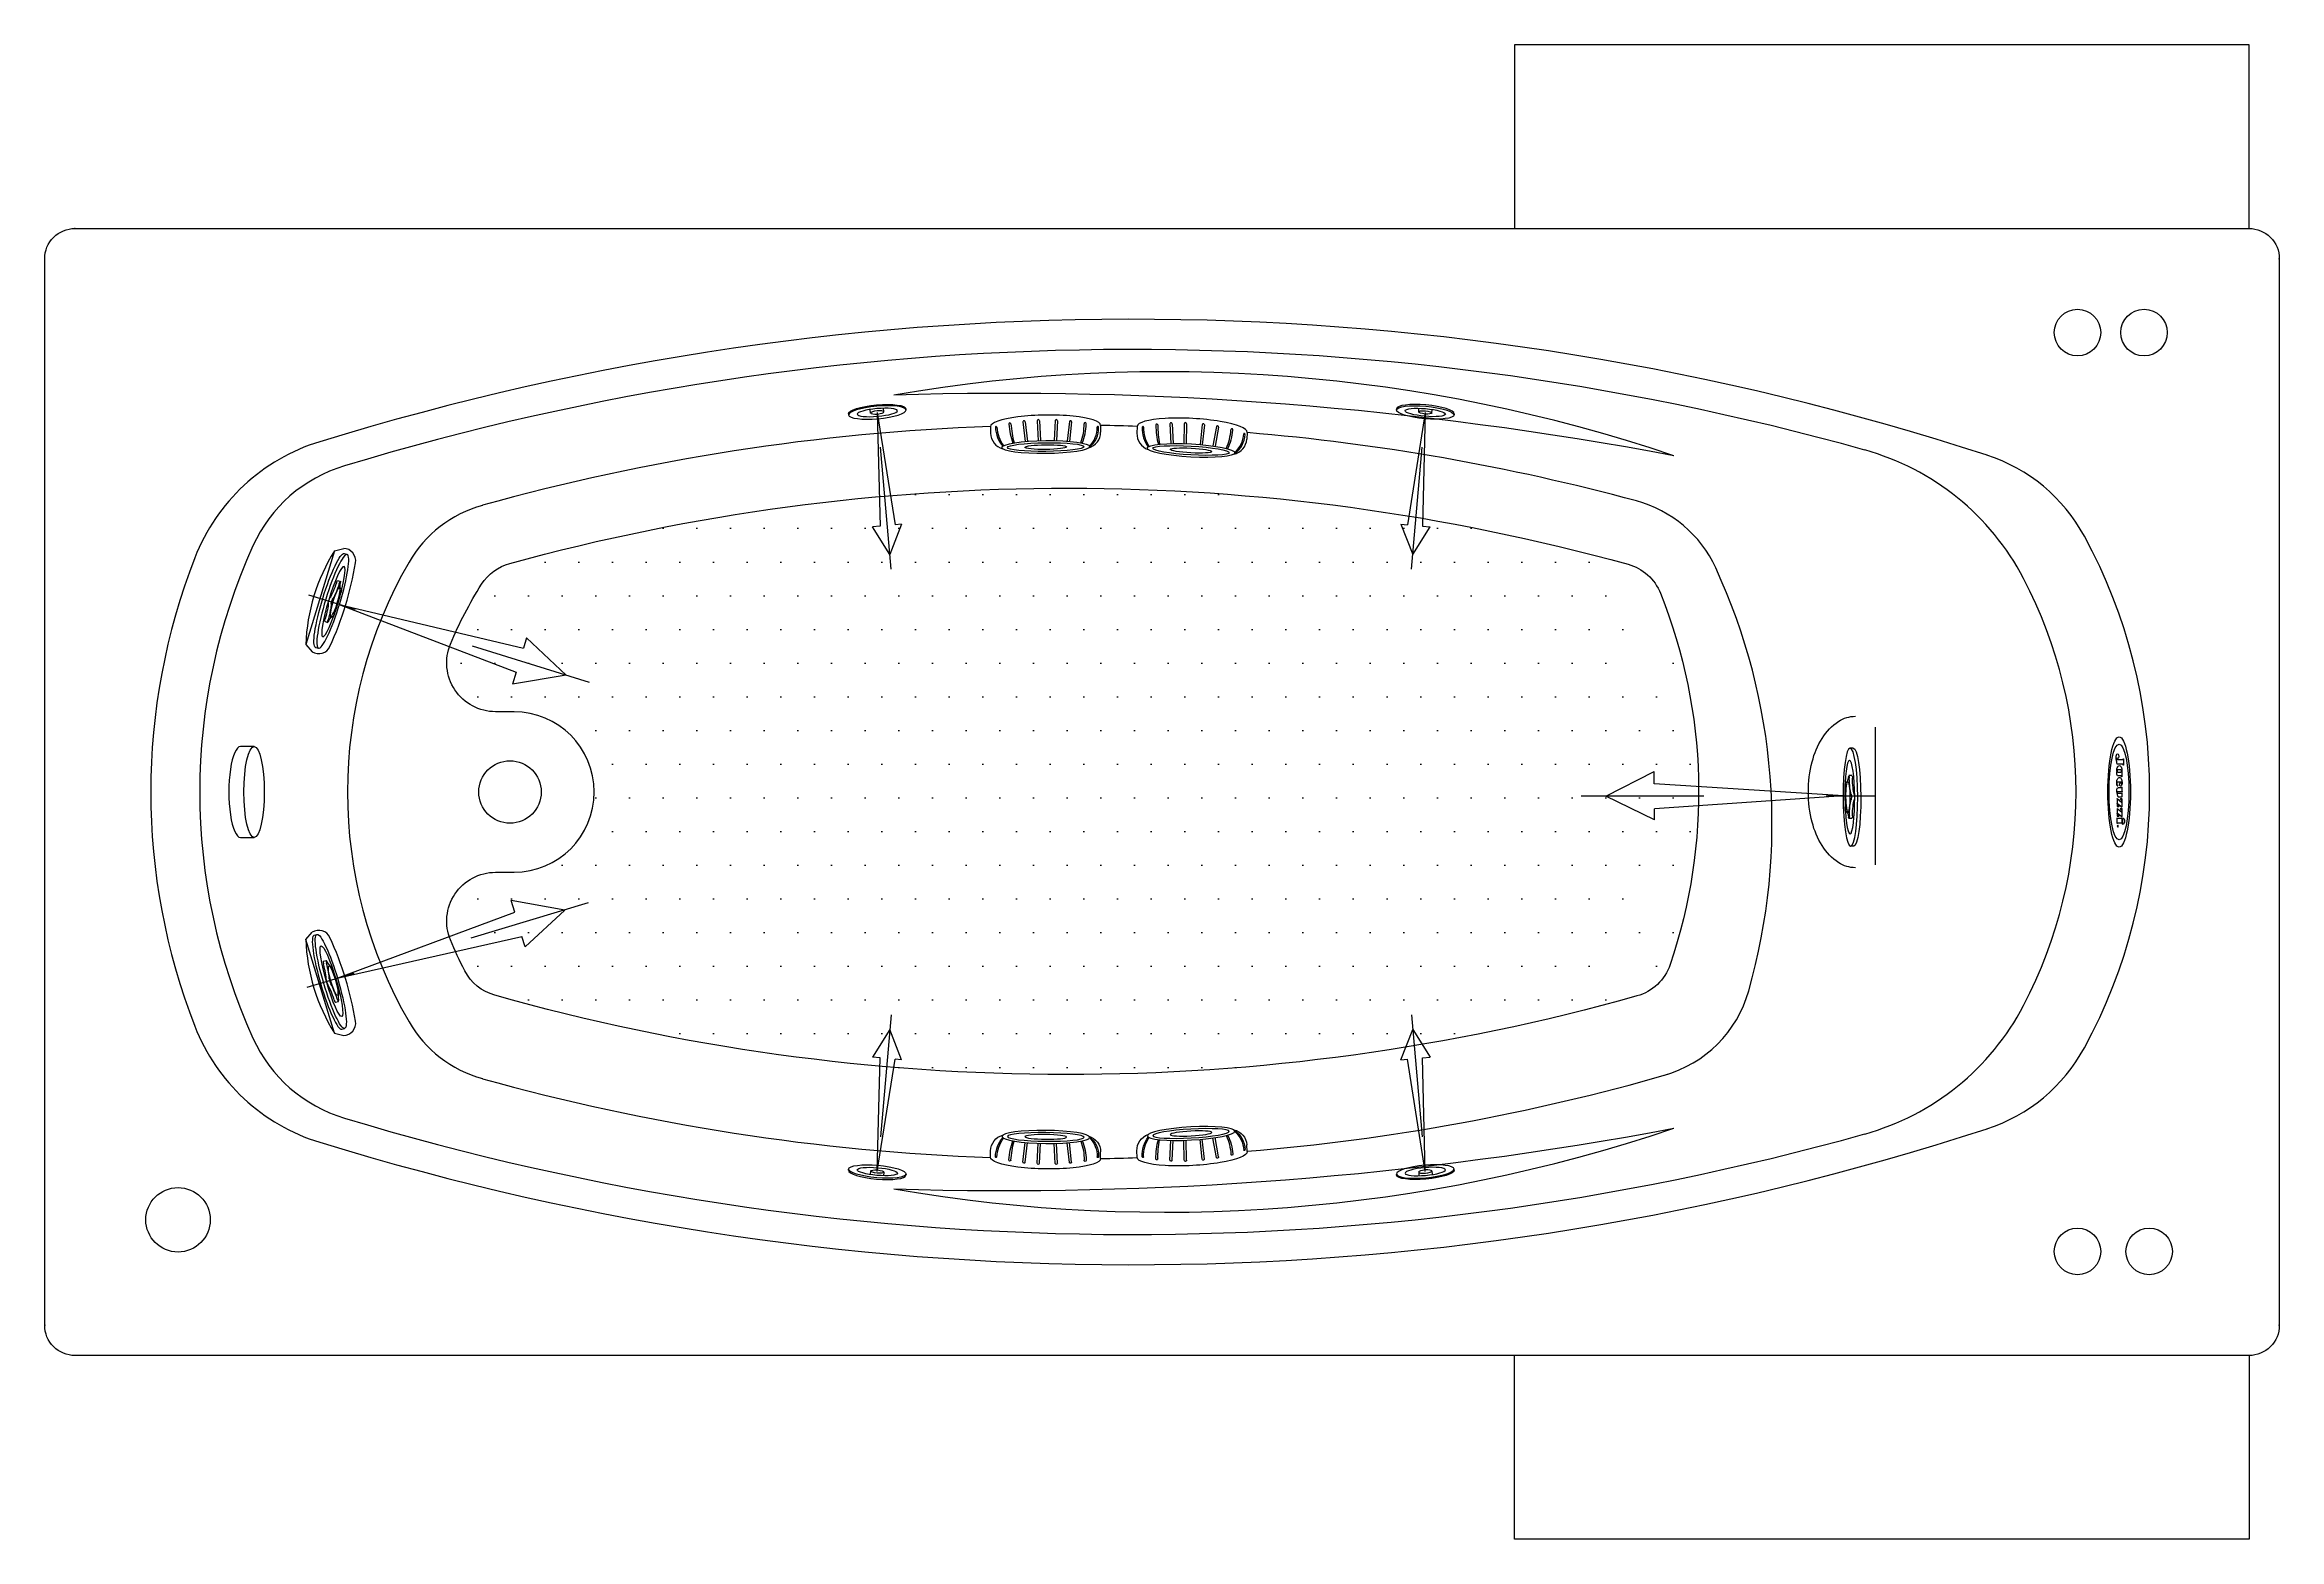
# Model space of a CAD drawing. Header units: millimetres. Extents: x -1237.72 to -1235.9, y 2261.2 to 2262.42.
import ezdxf
from ezdxf.enums import TextEntityAlignment as Align

# ---------------------------------------------------------------- set-up
doc = ezdxf.new("R2010")
doc.units = ezdxf.units.MM
doc.linetypes.add('CENTER', pattern=[2, 1.25, -0.25, 0.25, -0.25])
for name, color, linetype in [('CONTOR04', 7, 'Continuous'), ('jacuzzi', 1, 'Continuous'), ('LCENTR02', 1, 'CENTER'), ('LCOTA02', 1, 'Continuous')]:
    doc.layers.add(name, color=color, linetype=linetype)
doc.styles.add('ROMANS', font='romans', dxfattribs={"height": 4})

# ---------------------------------------------------------------- blocks, each defined once
blk = doc.blocks.new('PLX')
at = {"layer": 'LCENTR02'}
blk.add_line((21.97, 0), (-2.03, 0), dxfattribs=at)
at = {"layer": 'LCOTA02'}
for p, q in [((-0.28, 4.09), (-0.03, 4.09)), ((-0.14, 1.83), (0.13, 1.84)), ((15.99, 1.96), (15.99, 1.06)), ((15.99, 1.96), (19.97, 0.01)), ((0.56, 0), (15.99, 1.06)), ((19.97, 0.01), (16.01, -2)), ((-0.13, -1.66), (0.12, -1.66)), ((0.56, 0), (16.01, -0.99)), ((16.01, -0.99), (16.01, -2)), ((-0.24, -3.91), (0.01, -3.91))]:
    blk.add_line(p, q, dxfattribs=at)
at = {"layer": 'LCOTA02', "extrusion": (0, 0, -1)}
for centre, major_axis, ratio, start_param, end_param in [((-0.26, 0.09), (-0.02, 4), 0.15, 3.141593, 6.283185), ((-0.01, 0.09), (-0.02, 4), 0.15, 3.141593, 9.424778), ((0.04, 0.09), (-0.02, 3), 0.133333, 3.141593, 9.424778), ((-0.14, 1.57), (-0.001, 0.268), 0.15, -1.378279, 0), ((0.11, 1.57), (-0.001, 0.268), 0.15, -1.378279, 0.74996), ((-0.3, 0.08), (-0.001, 0.268), 0.15, 3.648269, 5.776509), ((-0.46, 1.98), (-0.01, 1.9), 0.15, 1.763314, 2.634916), ((-0.05, 0.09), (-0.001, 0.268), 0.15, 3.648269, 5.776509), ((-0.21, 1.98), (-0.01, 1.9), 0.15, 1.763314, 2.634916), ((0.19, 0.09), (-0.01, 1.25), 0.15, 3.141593, 9.424778), ((0.32, 3.16), (-0.01, 1.9), 0.15, 3.019951, 3.891553), ((0.37, 1), (-0.001, 0.268), 0.15, -0.121642, 2.006598), ((0.67, 0.09), (-0.01, 1.9), 0.15, 4.276588, 5.14819), ((-0.45, -1.81), (-0.01, 1.9), 0.15, 0.506677, 1.378279), ((-0.13, -1.4), (-0.001, 0.268), 0.15, 3.141593, 4.519872), ((-0.2, -1.81), (-0.01, 1.9), 0.15, 0.506677, 1.378279), ((0.12, -1.39), (-0.001, 0.268), 0.15, 2.391632, 4.519872), ((0.35, -2.98), (-0.01, 1.9), 0.15, -0.74996, 0.121642), ((0.38, -0.83), (-0.001, 0.268), 0.15, 1.134995, 3.263235)]:
    blk.add_ellipse(centre, major_axis=major_axis, ratio=ratio, start_param=start_param, end_param=end_param, dxfattribs=at)
blk = doc.blocks.new('A$C689742B0')
at = {"layer": 'LCOTA02'}
for p, q in [((2.06, 7.43), (0.95, 7.43)), ((0.95, 0), (2.06, 0))]:
    blk.add_line(p, q, dxfattribs=at)
blk.add_ellipse((0.95, 3.71), major_axis=(0, 3.71), ratio=0.25582, start_param=0, end_param=3.141593, dxfattribs=at)
blk.add_ellipse((2.06, 3.71), major_axis=(0, 3.71), ratio=0.223506, dxfattribs=at)
blk = doc.blocks.new('A$C18C942D9')
at = {"layer": 'LCOTA02'}
for p, q in [((1.39, 14.07), (2.25, 14.06)), ((1.39, 14.07), (2.25, 14.06)), ((0.87, 10.09), (3.36, 9.79)), ((0.91, 10.36), (3.39, 10.07)), ((0.71, 6.26), (3.26, 6.35)), ((0.72, 8.27), (3.27, 8.13)), ((0.72, 5.98), (3.27, 6.07)), ((0.74, 8.55), (3.28, 8.42)), ((0.82, 4.43), (3.33, 4.69)), ((0.85, 4.16), (3.35, 4.41)), ((1.39, 0), (2.25, 0.01))]:
    blk.add_line(p, q, dxfattribs=at)
for centre, radius, start, end in [((1.15, 12.09), 0.124, 70.0987, 280.7386), ((1.13, 5.34), 6.63, 68.2863, 89.644), ((1.13, 6.05), 6.16, 66.1373, 89.444), ((1.63, 13.71), 0.086, 68.3204, 262.6804), ((1.63, 10.22), 3.41, 44.3309, 90.2321), ((1.75, 10.74), 3.06, 37.8314, 91.6456), ((2.23, 11.96), 2.1, 15.4909, 89.5), ((0.89, 10.23), 0.136, 80.818, 264.7502), ((0.71, 6.12), 0.139, 91.7123, 272.3078), ((0.73, 8.41), 0.139, 86.3618, 267.5776), ((0.83, 4.29), 0.137, 94.5439, 277.7632), ((-0.04, 18.07), 15.5, 274.0945, 283.2492), ((1.09, 2.48), 0.134, 97.3715, 283.5655), ((0.37, 12.75), 10.42, 274.1152, 287.7136), ((1.47, 0.72), 0.086, 97.3196, 291.6796), ((1.21, 5.45), 4.65, 273.0204, 304.8844), ((1.38, 4.67), 4.04, 271.6748, 309.1263), ((2.23, 2.11), 2.1, 270.5, 344.4472)]:
    blk.add_arc(centre, radius, start, end, dxfattribs=at)
blk.add_ellipse((1.39, 7.04), major_axis=(0, 7.03), ratio=0.198307, start_param=6.281174, end_param=9.428239, dxfattribs=at)
for major_axis, ratio in [((0, 5.6), 0.1484), ((0, 4.89), 0.114375), ((0, 2.65), 0.112344)]:
    blk.add_ellipse((4.09, 7.03), major_axis=major_axis, ratio=ratio, dxfattribs=at)
blk = doc.blocks.new('PO')
at = {"layer": 'CONTOR04', "xscale": 0.639661404713691, "yscale": 0.639661404713691, "zscale": 0.639661404713691, "rotation": 359.9917632775139}
blk.add_blockref('A$C18C942D9', (-0.89, -4.5), dxfattribs=at)
blk = doc.blocks.new('A$C302A24D9')
at = {"layer": 'jacuzzi'}
for p, q in [((0, 1.23), (0, 1.02)), ((1.81, 1.02), (1.81, 1.61)), ((2.9, 1.02), (2.9, 1.61)), ((4.71, 1.23), (4.71, 1.02))]:
    blk.add_line(p, q, dxfattribs=at)
at = {"layer": 'jacuzzi', "extrusion": (0, 0, -1)}
for centre, major_axis, ratio, start_param, end_param in [((2.36, 1.23), (2.36, 0), 0.431953, 3.141593, 6.283185), ((2.36, 1.02), (2.36, 0), 0.431953, 3.141593, 9.424778), ((2.36, 1.02), (1.65, 0), 0.381644, 3.141593, 9.424778), ((2.36, 1.02), (0.544, 0), 0.461888, 1.570796326794896, 7.853981633974482)]:
    blk.add_ellipse(centre, major_axis=major_axis, ratio=ratio, start_param=start_param, end_param=end_param, dxfattribs=at)
blk = doc.blocks.new('BMG')
at = {"layer": 'LCENTR02'}
blk.add_line((0, -12.84), (0, 1.55), dxfattribs=at)
at = {"layer": 'LCOTA02'}
for p, q in [((0, 0), (-0.59, -9.27)), ((0, 0), (0.64, -9.26)), ((0, -11.64), (-1.2, -9.27)), ((-0.59, -9.27), (-1.2, -9.27)), ((1.18, -9.25), (0, -11.64)), ((1.18, -9.25), (0.64, -9.26))]:
    blk.add_line(p, q, dxfattribs=at)
at = {"layer": 'CONTOR04', "yscale": 0.5}
blk.add_blockref('A$C302A24D9', (-2.36, -0.51), dxfattribs=at)

msp = doc.modelspace()

# ---------------------------------------------------------------- hatches: boundary and pattern name
at = {"layer": 'jacuzzi'}
h = msp.add_hatch(dxfattribs=at)
h.set_pattern_fill('DOTS', color=256, scale=0.44, style=0)
h.set_pattern_definition([(0, (-1229.790812, 2264.998216), (0.01375, 0.0275), [0, -0.0275])])
edge = h.paths.add_edge_path()
edge.add_arc((-1237.0983, 2261.813), 0.3152, 202.5453, 207.5764, ccw=False)
edge.add_arc((-1237.3525, 2261.7075), 0.04, 90, 202.5453, ccw=False)
edge.add_line((-1237.3525, 2261.7475), (-1237.3375, 2261.7475))
edge.add_arc((-1237.3375, 2261.813), 0.0655, 270, 450)
edge.add_line((-1237.3375, 2261.8785), (-1237.3525, 2261.8785))
edge.add_arc((-1237.3525, 2261.9185), 0.04, 157.4547, 270, ccw=False)
edge.add_arc((-1237.0983, 2261.813), 0.3152, 147.4454, 157.4547, ccw=False)
edge.add_arc((-1237.3303, 2261.9611), 0.04, 105.2848, 147.4454, ccw=False)
edge.add_arc((-1236.8856, 2260.3432), 1.7178, 74.5423, 105.3675, ccw=False)
edge.add_arc((-1236.4383, 2261.9604), 0.04, 21.7457, 74.6255, ccw=False)
edge.add_arc((-1236.8078, 2261.813), 0.4377, -18.775, 21.7457, ccw=False)
edge.add_arc((-1236.4312, 2261.685), 0.04, 285.6248, 341.225, ccw=False)
edge.add_arc((-1236.8856, 2263.3005), 1.7182, 254.2124, 285.7075, ccw=False)
edge.add_arc((-1237.3422, 2261.6856), 0.04, 207.5764, 254.2956, ccw=False)

# ---------------------------------------------------------------- linework, layer by layer
for p, q in [((-1235.9205, 2262.423), (-1236.5205, 2262.423)), ((-1236.5205, 2262.423), (-1236.5205, 2262.273)), ((-1235.9205, 2262.273), (-1235.9205, 2262.423)), ((-1237.4841, 2262.0099), (-1237.5075, 2261.9333)), ((-1237.4841, 2262.0099), (-1237.4766, 2262.0118)), ((-1237.5075, 2261.9333), (-1237.5024, 2261.9275)), ((-1236.2259, 2261.866), (-1236.2259, 2261.7535)), ((-1236.0285, 2261.8396), (-1236.0234, 2261.8396)), ((-1236.0233, 2261.8357), (-1236.0281, 2261.8357)), ((-1236.0233, 2261.8398), (-1236.0233, 2261.84)), ((-1236.0233, 2261.8351), (-1236.0233, 2261.8357)), ((-1236.0232, 2261.8402), (-1236.0231, 2261.8402)), ((-1236.0231, 2261.8349), (-1236.0232, 2261.8349)), ((-1236.023, 2261.84), (-1236.023, 2261.8351)), ((-1236.0283, 2261.8291), (-1236.0285, 2261.8291)), ((-1236.0282, 2261.8181), (-1236.0278, 2261.8181)), ((-1236.0247, 2261.8261), (-1236.028, 2261.8261)), ((-1236.0278, 2261.8214), (-1236.0252, 2261.8214)), ((-1236.0251, 2261.8312), (-1236.0277, 2261.8312)), ((-1236.0277, 2261.8293), (-1236.0251, 2261.8293)), ((-1236.0246, 2261.8164), (-1236.0275, 2261.8164)), ((-1236.0246, 2261.8255), (-1236.0246, 2261.826)), ((-1236.0246, 2261.817), (-1236.0243, 2261.817)), ((-1236.0246, 2261.8169), (-1236.0246, 2261.8165)), ((-1236.0244, 2261.8253), (-1236.0245, 2261.8253)), ((-1236.0244, 2261.8293), (-1236.0244, 2261.8293)), ((-1236.0243, 2261.8291), (-1236.0243, 2261.8255)), ((-1236.0243, 2261.8169), (-1236.0243, 2261.8133)), ((-1236.0283, 2261.8075), (-1236.0283, 2261.8012)), ((-1236.0283, 2261.8011), (-1236.0268, 2261.8011)), ((-1236.0283, 2261.7995), (-1236.0283, 2261.7933)), ((-1236.0282, 2261.8076), (-1236.0246, 2261.8048)), ((-1236.0282, 2261.7996), (-1236.0246, 2261.7968)), ((-1236.028, 2261.8037), (-1236.0243, 2261.8009)), ((-1236.028, 2261.7958), (-1236.0243, 2261.7929)), ((-1236.0243, 2261.8132), (-1236.0279, 2261.8132)), ((-1236.0279, 2261.8121), (-1236.0243, 2261.8121)), ((-1236.0273, 2261.809), (-1236.0243, 2261.809)), ((-1236.0267, 2261.8017), (-1236.0267, 2261.8012)), ((-1236.0243, 2261.8075), (-1236.0256, 2261.8075)), ((-1236.0256, 2261.8074), (-1236.0256, 2261.8071)), ((-1236.0243, 2261.7996), (-1236.0256, 2261.7996)), ((-1236.0256, 2261.7995), (-1236.0256, 2261.7992)), ((-1236.0243, 2261.8121), (-1236.0243, 2261.8091)), ((-1236.0243, 2261.8074), (-1236.0243, 2261.8009)), ((-1236.0243, 2261.7995), (-1236.0243, 2261.793)), ((-1236.0284, 2261.7917), (-1236.0284, 2261.7873)), ((-1236.0283, 2261.7932), (-1236.0268, 2261.7932)), ((-1236.0283, 2261.7918), (-1236.0282, 2261.7918)), ((-1236.0283, 2261.7872), (-1236.0282, 2261.7872)), ((-1236.0245, 2261.7913), (-1236.028, 2261.7913)), ((-1236.028, 2261.7877), (-1236.0244, 2261.7877)), ((-1236.0267, 2261.7937), (-1236.0267, 2261.7933)), ((-1236.0242, 2261.7918), (-1236.0244, 2261.7918)), ((-1236.0244, 2261.7917), (-1236.0244, 2261.7914)), ((-1236.0241, 2261.7882), (-1236.0241, 2261.7917)), ((-1236.024, 2261.7867), (-1236.0239, 2261.7868)), ((-1237.5075, 2261.6927), (-1237.5024, 2261.6985)), ((-1237.4841, 2261.6161), (-1237.5075, 2261.6927)), ((-1237.4841, 2261.6161), (-1237.4766, 2261.6142)), ((-1236.5205, 2261.203), (-1236.5205, 2261.353)), ((-1235.9205, 2261.353), (-1235.9205, 2261.203)), ((-1235.9205, 2261.203), (-1236.5205, 2261.203))]:
    msp.add_line(p, q, dxfattribs=at)
at = {"layer": 'jacuzzi', "color": 3}
msp.add_lwpolyline([(-1235.8958, 2261.3777, -0.414214), (-1235.9205, 2261.353), (-1237.6961, 2261.353, -0.414214), (-1237.7208, 2261.3777), (-1237.7208, 2262.2483, -0.414214), (-1237.6961, 2262.273), (-1235.9205, 2262.273, -0.414214), (-1235.8958, 2262.2483)], format="xyb", close=True, dxfattribs=at)
at = {"layer": 'jacuzzi'}
msp.add_lwpolyline([(-1237.3777, 2261.6671, -0.021956), (-1237.3894, 2261.6922, -0.534765), (-1237.3525, 2261.7475), (-1237.3375, 2261.7475, 1), (-1237.3375, 2261.8785), (-1237.3525, 2261.8785, -0.534765), (-1237.3894, 2261.9338, -0.043701), (-1237.364, 2261.9826, -0.186064), (-1237.3408, 2261.9996, -0.135317), (-1236.4277, 2261.9989, -0.234915), (-1236.4012, 2261.9752, -0.178671), (-1236.3933, 2261.6721, -0.247476), (-1236.4204, 2261.6465, -0.138295), (-1237.3531, 2261.6471, -0.206722)], format="xyb", close=True, dxfattribs=at)
msp.add_lwpolyline([(-1236.242, 2261.7512, -0.148086), (-1236.2556, 2261.7553, -0.107118), (-1236.2692, 2261.7693, -0.076153), (-1236.2773, 2261.7883, -0.063048), (-1236.2804, 2261.813, -0.063048), (-1236.2773, 2261.8377, -0.076153), (-1236.2692, 2261.8567, -0.107118), (-1236.2556, 2261.8707, -0.148086), (-1236.242, 2261.8748, -0.148086)], format="xyb", dxfattribs=at)
for centre, radius in [((-1236.0606, 2262.188), 0.019), ((-1236.0063, 2262.188), 0.019), ((-1237.3408, 2261.813), 0.0255), ((-1237.6119, 2261.4638), 0.0263), ((-1236.0606, 2261.438), 0.019), ((-1236.0021, 2261.438), 0.019)]:
    msp.add_circle(centre, radius, dxfattribs=at)
for centre, radius, start, end in [((-1236.8327, 2259.9486), 2.2503, 71.9252, 107.1478), ((-1236.8329, 2259.95), 2.2242, 74.3896, 106.8079), ((-1236.806, 2260.8608), 1.2952, 71.2844, 99.8331), ((-1236.9358, 2259.1894), 2.949, 79.3419, 91.7757), ((-1236.8856, 2260.3346), 1.7778, 92.0246, 105.588), ((-1236.8856, 2260.3346), 1.7778, 88.1607, 89.1238), ((-1236.8856, 2260.3346), 1.7778, 74.8419, 85.2598), ((-1237.4492, 2261.946), 0.16, 107.086, 158.6787), ((-1236.2907, 2261.8899), 0.21, 27.6094, 74.4513), ((-1236.1779, 2261.9548), 0.14, 28.6304, 71.9903), ((-1237.4415, 2261.9643), 0.12, 106.7413, 155.5647), ((-1237.3366, 2261.9506), 0.1, 105.5067, 149.9863), ((-1236.4468, 2261.954), 0.1, 24.8215, 74.9209), ((-1236.4375, 2261.813), 0.4358, 331.3696, 28.6304), ((-1237.1085, 2261.813), 0.5257, 158.6787, 201.3213), ((-1237.1085, 2261.813), 0.4857, 155.5647, 204.4353), ((-1237.3548, 2261.9285), 0.1528, 147.835, 178.1802), ((-1237.728, 2262.0425), 0.2644, 335.2263, 350.7889), ((-1237.4768, 2262.0018), 0.01, 350.7889, 88.8551), ((-1237.0983, 2261.813), 0.3752, 149.9863, 210.0137), ((-1236.8078, 2261.787), 0.4977, 344.0901, 24.8215), ((-1236.4376, 2261.813), 0.3758, 332.3906, 27.6094), ((-1237.4969, 2261.9359), 0.01, 237.1601, 335.2263), ((-1237.3548, 2261.6975), 0.1528, 181.8198, 212.165), ((-1237.4969, 2261.6901), 0.01, 24.7737, 122.8399), ((-1237.728, 2261.5835), 0.2644, 9.2111, 24.7737), ((-1236.4253, 2261.678), 0.1, 285.8328, 344.0901), ((-1236.2907, 2261.7361), 0.21, 285.5487, 332.3906), ((-1237.4492, 2261.68), 0.16, 201.3213, 252.914), ((-1237.4768, 2261.6242), 0.01, 271.1449, 9.2111), ((-1237.3366, 2261.6754), 0.1, 210.0137, 254.4933), ((-1237.4415, 2261.6617), 0.12, 204.4353, 253.2587), ((-1236.1779, 2261.6712), 0.14, 288.0097, 331.3696), ((-1236.8856, 2263.2914), 1.7778, 254.412, 267.9754), ((-1236.8856, 2263.2914), 1.7778, 274.7402, 286.0118), ((-1236.8329, 2263.676), 2.2242, 253.1921, 285.6104), ((-1236.8327, 2263.6774), 2.2503, 252.8522, 288.0748), ((-1236.806, 2262.7652), 1.2952, 260.1669, 288.7156), ((-1236.9358, 2264.4366), 2.949, 268.2243, 280.6581), ((-1236.8856, 2263.2914), 1.7778, 270.8762, 271.8393)]:
    msp.add_arc(centre, radius, start, end, dxfattribs=at)
for centre, major_axis, ratio in [((-1236.0266, 2261.813), (0, 0.045), 0.204388), ((-1236.0267, 2261.813), (0, 0.0391), 0.207612), ((-1236.023, 2261.7892), (0, 0.00235), 0.310902)]:
    msp.add_ellipse(centre, major_axis=major_axis, ratio=ratio, dxfattribs=at)
at = {"layer": 'jacuzzi', "extrusion": (0, 0, -1)}
for centre, major_axis, start_param, end_param in [((-1236.0255, 2261.8414), (0, 0.00692), 4.443288, 4.883861), ((-1236.028, 2261.8423), (0, 0.00182), 4.883861, 5.32659), ((-1236.0191, 2261.845), (0, 0.0204), 4.243865, 4.440808), ((-1236.0279, 2261.8421), (0, 0.00211), 5.32659, 7.278367), ((-1236.0284, 2261.84), (0, 0.000664), 5.12903, 6.007857), ((-1236.0285, 2261.8401), (0, 0.000455), 4.237608, 5.12903), ((-1236.0284, 2261.8402), (0, 0.000605), 3.900306, 4.237608), ((-1236.027, 2261.8308), (0, 0.00305), 4.114953, 5.438448), ((-1236.0284, 2261.8402), (0, 0.000567), 3.296154, 3.835886), ((-1236.0284, 2261.8402), (0, 0.000455), 6.007857, 6.817462), ((-1236.0278, 2261.8422), (0, 0.00184), 0.990691, 3.67587), ((-1236.0281, 2261.8359), (0, 0.000183), 3.141593, 4.20933), ((-1236.0264, 2261.8301), (0, 0.00441), 5.384591, 7.220369), ((-1236.0257, 2261.8308), (0, 0.0028), 0.832939, 2.095738), ((-1236.0234, 2261.8398), (0, 0.000183), 1.570796, 3.141593), ((-1236.0232, 2261.84), (0, 0.000183), 4.712389, 6.283185), ((-1236.0232, 2261.8351), (0, 0.000183), 3.141593, 4.712389), ((-1236.0231, 2261.84), (0, 0.000183), 0, 1.570796), ((-1236.0231, 2261.8351), (0, 0.000183), 1.570796, 3.141593), ((-1236.0265, 2261.8205), (0, 0.00427), 4.374785, 5.206625), ((-1236.0275, 2261.8143), (0, 0.00214), 4.748635, 6.283185), ((-1236.0265, 2261.8139), (0, 0.00421), 4.365939, 4.815825), ((-1236.0248, 2261.8299), (0, 0.00749), 4.187286, 4.602678), ((-1236.0264, 2261.821), (0, 0.00467), 4.0333, 4.276003), ((-1236.0264, 2261.8204), (0, 0.00446), 5.196419, 7.205917), ((-1236.0278, 2261.8205), (0, 0.000927), 5.017143, 6.386956), ((-1236.027, 2261.8202), (0, 0.00266), 4.289676, 4.911755), ((-1236.0272, 2261.8201), (0, 0.00219), 3.754929, 4.271338), ((-1236.0282, 2261.8182), (0, 0.000114), 3.141593, 4.029421), ((-1236.0278, 2261.8182), (0, 0.000114), 0.613337, 3.141593), ((-1236.0255, 2261.8193), (0, 0.00138), 4.350507, 7.499971), ((-1236.0254, 2261.8195), (0, 0.00178), 2.689427, 4.286641), ((-1236.0252, 2261.8194), (0, 0.00197), 0.017237, 0.515967), ((-1236.0257, 2261.8207), (0, 0.00316), 1.614397, 2.626246), ((-1236.0247, 2261.8199), (0, 0.000419), 2.372125, 4.380261), ((-1236.0247, 2261.826), (0, 0.000183), 0, 1.570796), ((-1236.025, 2261.8202), (0, 0.00116), 0.571724, 1.446669), ((-1236.0245, 2261.8255), (0, 0.000183), 3.141593, 4.712389), ((-1236.0262, 2261.8206), (0, 0.00398), 0.890943, 1.595238), ((-1236.0246, 2261.8169), (0, 0.0000913), 4.712389, 6.283185), ((-1236.0246, 2261.8165), (0, 0.0000913), 1.570796, 3.141593), ((-1236.0244, 2261.8294), (0, 0.0000913), 3.141593, 5.385121), ((-1236.0249, 2261.8202), (0, 0.000975), 1.460118, 2.255297), ((-1236.0244, 2261.8291), (0, 0.000183), 0, 1.570796), ((-1236.0244, 2261.8255), (0, 0.000183), 1.570796, 3.141593), ((-1236.0243, 2261.8169), (0, 0.0000913), 0, 1.570796), ((-1236.0283, 2261.8075), (0, 0.000114), 4.712389, 6.650934), ((-1236.0283, 2261.8012), (0, 0.0000913), 3.141593, 4.712389), ((-1236.0283, 2261.7995), (0, 0.000114), 4.712389, 6.650934), ((-1236.028, 2261.8036), (0, 0.000114), 4.641279, 6.650934), ((-1236.0269, 2261.8038), (0, 0.00243), 4.516532, 4.641279), ((-1236.0269, 2261.8044), (0, 0.00262), 3.075668, 4.279067), ((-1236.028, 2261.7957), (0, 0.000114), 4.641279, 6.650934), ((-1236.0269, 2261.7958), (0, 0.00243), 4.516532, 4.641279), ((-1236.0268, 2261.8017), (0, 0.000114), 6.21726, 7.853982), ((-1236.0268, 2261.8012), (0, 0.0000913), 1.570796, 3.141593), ((-1236.0256, 2261.8074), (0, 0.0000913), 4.712389, 6.283185), ((-1236.0256, 2261.8071), (0, 0.0000913), 3.227832, 4.712389), ((-1236.0257, 2261.8045), (0, 0.00256), 0.08624, 0.869919), ((-1236.0256, 2261.7995), (0, 0.0000913), 4.712389, 6.283185), ((-1236.0256, 2261.7992), (0, 0.0000913), 3.227832, 4.712389), ((-1236.0257, 2261.7965), (0, 0.00256), 0.08624, 0.869919), ((-1236.0253, 2261.8051), (0, 0.0016), 0.890034, 1.73944), ((-1236.0253, 2261.7972), (0, 0.0016), 0.890034, 1.73944), ((-1236.0246, 2261.8049), (0, 0.000114), 1.73944, 3.509341), ((-1236.0246, 2261.7969), (0, 0.000114), 1.73944, 3.509341), ((-1236.0243, 2261.8133), (0, 0.0000913), 1.570796, 3.141593), ((-1236.0243, 2261.8121), (0, 0.0000913), 0, 1.570796), ((-1236.0243, 2261.8091), (0, 0.0000913), 1.570796, 3.141593), ((-1236.0243, 2261.8074), (0, 0.0000913), 0, 1.570796), ((-1236.0243, 2261.8009), (0, 0.0000913), 1.570796, 3.509341), ((-1236.0243, 2261.7995), (0, 0.0000913), 0, 1.570796), ((-1236.0283, 2261.7917), (0, 0.0000913), 4.712389, 6.283185), ((-1236.0283, 2261.7873), (0, 0.0000913), 3.141593, 4.712389), ((-1236.0283, 2261.7933), (0, 0.0000913), 3.141593, 4.712389), ((-1236.0282, 2261.7917), (0, 0.0000913), 0, 1.707414), ((-1236.028, 2261.7916), (0, 0.000365), 3.141593, 4.849007), ((-1236.028, 2261.7873), (0, 0.000365), 4.649363, 6.283185), ((-1236.0282, 2261.7873), (0, 0.0000913), 1.50777, 3.141593), ((-1236.0269, 2261.7965), (0, 0.00262), 3.075668, 4.279067), ((-1236.0268, 2261.7937), (0, 0.000114), 6.21726, 7.853982), ((-1236.0268, 2261.7933), (0, 0.0000913), 1.570796, 3.141593), ((-1236.0243, 2261.793), (0, 0.0000913), 1.570796, 3.509341)]:
    msp.add_ellipse(centre, major_axis=major_axis, ratio=0.5, start_param=start_param, end_param=end_param, dxfattribs=at)
at = {"layer": 'jacuzzi'}
for centre, major_axis, start_param, end_param in [((-1236.0277, 2261.8302), (0, 0.000926), 0, 3.141593), ((-1236.0251, 2261.8302), (0, 0.000926), 3.141593, 6.283185), ((-1236.0219, 2261.8174), (0, 0.0141), 1.931467, 2.183032), ((-1236.0278, 2261.8127), (0, 0.000576), 0.538655, 2.692409), ((-1236.0279, 2261.813), (0, 0.000183), 0, 0.538655), ((-1236.0279, 2261.8123), (0, 0.000183), 2.692409, 3.141593), ((-1236.0273, 2261.8097), (0, 0.00073), 2.132257, 3.141593), ((-1236.0245, 2261.7914), (0, 0.0000913), 3.141593, 4.712389), ((-1236.0244, 2261.7917), (0, 0.0000913), 0, 1.570796), ((-1236.0244, 2261.7875), (0, 0.000183), -1.200263, 0), ((-1236.023, 2261.7886), (0, 0.00288), 1.941329, 2.303145), ((-1236.0242, 2261.7917), (0, 0.0000913), 4.712389, 6.283185), ((-1236.0232, 2261.7882), (0, 0.00179), 1.55429, 2.258936), ((-1236.024, 2261.7868), (0, 0.0000913), 2.303145, 3.703106), ((-1236.024, 2261.7869), (0, 0.000183), 3.703106, 5.400529)]:
    msp.add_ellipse(centre, major_axis=major_axis, ratio=0.5, start_param=start_param, end_param=end_param, dxfattribs=at)
at = {"layer": 'jacuzzi', "extrusion": (0, 0, -1)}
msp.add_ellipse((-1236.0278, 2261.7851), major_axis=(0, 0.000795), ratio=0.5, dxfattribs=at)
at = {"layer": 'jacuzzi', "linetype": 'ByBlock'}
for p in [(-1237.6961, 2262.273), (-1237.6961, 2262.273), (-1235.9205, 2262.273), (-1235.8958, 2262.2483), (-1237.7208, 2261.3777), (-1237.7208, 2261.3777), (-1237.7208, 2261.3777), (-1237.7208, 2261.3777), (-1235.8958, 2261.3777), (-1235.8958, 2261.3777), (-1235.9205, 2261.353)]:
    msp.add_point(p, dxfattribs=at)

# ---------------------------------------------------------------- block references
at = {"layer": 'jacuzzi', "yscale": 0.01000000000010459, "zscale": 0.009999999999999938}
for name, p, xscale, rotation in [('BMG', (-1237.0408, 2262.1228), 0.01000000000004419, 4.999999998813763), ('BMG', (-1236.5933, 2262.1228), -0.01000000000004419, 355.0000000011862), ('PO', (-1236.9034, 2262.1118), 0.009999999999940213, 270.6490705971102), ('PO', (-1236.7836, 2262.109), 0.009999999999930556, 266.865793287046), ('PLX', (-1237.4857, 2261.9677), 0.01000000000001637, 342.7184210405298), ('PLX', (-1236.2462, 2261.8098), 0.009999999999934062, 180), ('PLX', (-1237.4873, 2261.6593), -0.00999999999997787, 196.7139753628028), ('BMG', (-1237.0408, 2261.5032), -0.01000000000004419, 175.0000000011862), ('BMG', (-1236.5933, 2261.5032), 0.01000000000004419, 184.9999999988138), ('PO', (-1236.7836, 2261.517), -0.009999999999930556, 273.134206712954), ('PO', (-1236.9034, 2261.5142), -0.009999999999940213, 269.3509294028898)]:
    msp.add_blockref(name, p, dxfattribs=dict(at, xscale=xscale, rotation=rotation))
at = {"layer": 'jacuzzi', "xscale": 0.009999999999934062, "yscale": 0.01000000000010459, "zscale": 0.009999999999999938}
msp.add_blockref('A$C689742B0', (-1237.5704, 2261.7759), dxfattribs=at)

# ---------------------------------------------------------------- texts
at = {"layer": 'jacuzzi', "style": 'ROMANS', "width": 2}
msp.add_text('R', height=0.000398, rotation=270, dxfattribs=at).set_placement((-1236.0278, 2261.7851), align=Align.MIDDLE_CENTER)

doc.saveas('drawing.dxf')
